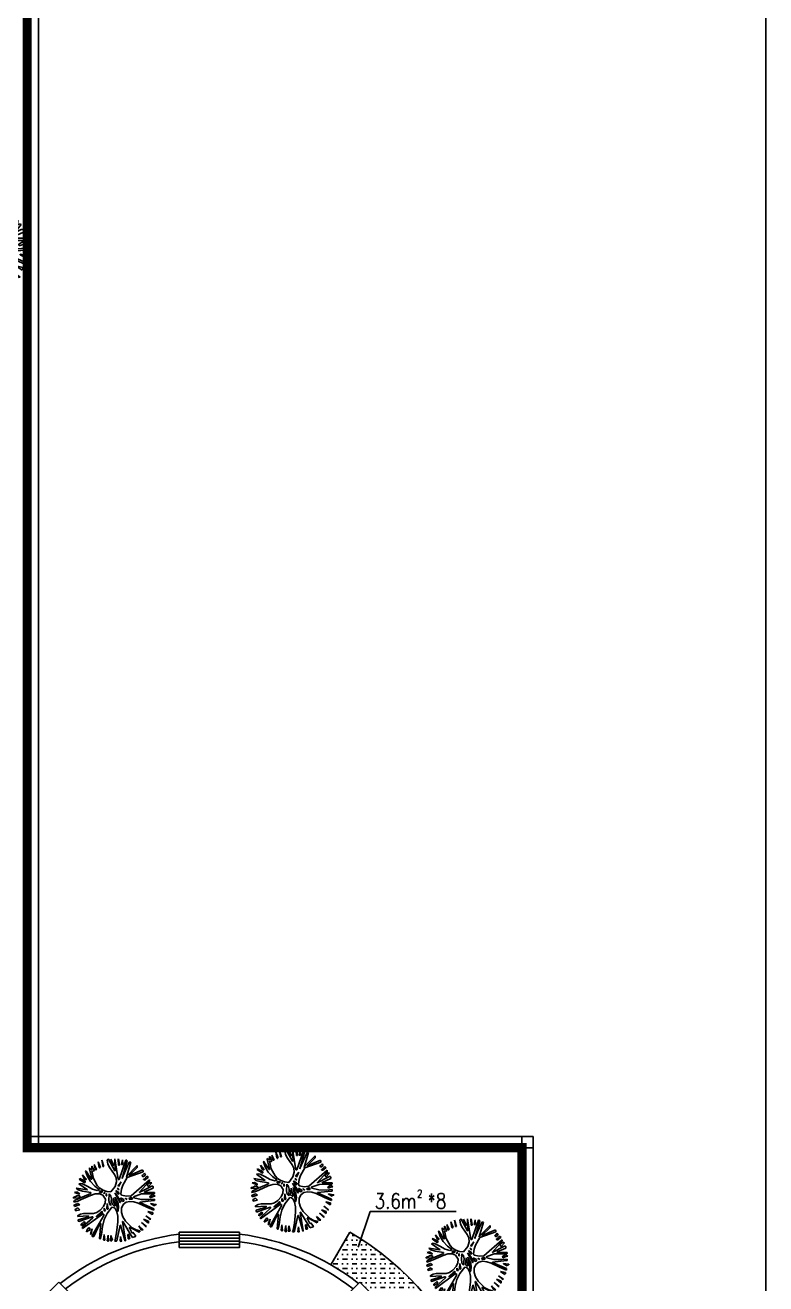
# Model space of a CAD drawing. Extents: x 1035948 to 1665131, y -158296 to 142149.
# Drawn here: x 1512649 to 1536195, y 2320 to 42329 of the extents above; entities that cross this region are included whole.
import ezdxf

# ---------------------------------------------------------------- set-up
doc = ezdxf.new("R2010")
doc.units = 0
doc.header["$LTSCALE"] = 200
doc.header["$MEASUREMENT"] = 0
doc.layers.get('0').update_dxf_attribs({"linetype": 'CONTINUOUS'})
for name, color, linetype in [('CH1', 7, 'CONTINUOUS'), ('LAYER1', 2, 'CONTINUOUS'), ('PUB_TEXT', 7, 'CONTINUOUS'), ('TXT', 3, 'CONTINUOUS'), ('WINDOW', 2, 'CONTINUOUS'), ('WLL1', 7, 'CONTINUOUS'), ('尾', 7, 'CONTINUOUS'), ('青桐', 7, 'CONTINUOUS')]:
    doc.layers.add(name, color=color, linetype=linetype)
doc.styles.add('_HZTXT', font='txt.shx', dxfattribs={"width": 0.8, "bigfont": 'hztxt.shx'})

# ---------------------------------------------------------------- blocks, each defined once
blk = doc.blocks.new('ZW09')
at = {"layer": '青桐', "color": 3, "linetype": 'Continuous'}
for p, q in [((-996, 1620), (-1072, 1872)), ((-1072, 1872), (-943, 1620)), ((-813, 1719), (-866, 2024)), ((-866, 2024), (-737, 1719)), ((-615, 1826), (-661, 2101)), ((-661, 2101), (-562, 1773)), ((-386, 2131), (-356, 2131)), ((-348, 1902), (-386, 2131)), ((-356, 2154), (-310, 2154)), ((-356, 2131), (-356, 2154)), ((-249, 1704), (-348, 1902)), ((-310, 2154), (26, 1544)), ((-104, 1849), (-181, 2154)), ((-181, 2154), (-28, 1849)), ((26, 2177), (201, 1087)), ((48, 1544), (26, 2177)), ((201, 2131), (224, 2177)), ((224, 1902), (201, 2131)), ((224, 2177), (277, 1872)), ((224, 1849), (224, 1902)), ((254, 1087), (605, 2101)), ((277, 1872), (277, 1849)), ((376, 1872), (429, 2131)), ((452, 1872), (376, 1872)), ((681, 2078), (407, 1140)), ((407, 1163), (788, 2002)), ((429, 2131), (452, 1902)), ((452, 1902), (452, 1872)), ((605, 2101), (658, 2101)), ((864, 2002), (635, 1216)), ((658, 2101), (658, 2078)), ((658, 2078), (681, 2078)), ((788, 2002), (864, 2002)), ((-1522, 1521), (-1499, 1544)), ((-1431, 1247), (-1522, 1521)), ((-1499, 1544), (-1499, 1521)), ((-1499, 1521), (-1225, 1110)), ((-1324, 1697), (-1225, 1620)), ((-1324, 1643), (-1324, 1697)), ((-1194, 1140), (-1324, 1643)), ((-1225, 1620), (-1194, 1620)), ((-1194, 1796), (-1194, 1773)), ((-1194, 1643), (-1194, 1796)), ((-1194, 1773), (-1171, 1773)), ((-1194, 1620), (-1194, 1643)), ((-1194, 1544), (-1103, 1133)), ((-1095, 1521), (-1194, 1544)), ((-1171, 1773), (-1072, 1544)), ((-1095, 1544), (-1095, 1521)), ((-1072, 1544), (-1095, 1544)), ((-996, 1598), (-996, 1620)), ((-966, 1598), (-996, 1598)), ((-966, 1620), (-966, 1598)), ((-943, 1620), (-966, 1620)), ((-790, 1719), (-813, 1719)), ((-790, 1697), (-790, 1719)), ((-767, 1697), (-790, 1697)), ((-767, 1719), (-767, 1697)), ((-737, 1719), (-767, 1719)), ((-615, 1773), (-615, 1826)), ((-562, 1773), (-615, 1773)), ((2, 1354), (-249, 1704)), ((-104, 1826), (-104, 1849)), ((-51, 1826), (-104, 1826)), ((-51, 1849), (-51, 1826)), ((-28, 1849), (-51, 1849)), ((26, 1544), (48, 1544)), ((277, 1849), (224, 1849)), ((635, 1239), (1215, 1826)), ((1520, 1491), (681, 1186)), ((1215, 1719), (788, 1293)), ((833, 1316), (1497, 1598)), ((1215, 1826), (1215, 1719)), ((1497, 1598), (1497, 1567)), ((1497, 1567), (1520, 1567)), ((1497, 1316), (1596, 1415)), ((1520, 1567), (1520, 1491)), ((1596, 1415), (1649, 1316)), ((-1858, 1110), (-1834, 1140)), ((-1576, 911), (-1858, 1110)), ((-1834, 1140), (-1552, 988)), ((-1576, 1087), (-1682, 1338)), ((-1682, 1338), (-1476, 1110)), ((-1499, 1087), (-1576, 1087)), ((-1576, 934), (-1576, 911)), ((-1552, 934), (-1576, 934)), ((-1552, 988), (-1552, 934)), ((-1499, 1110), (-1499, 1087)), ((-1476, 1110), (-1499, 1110)), ((-1263, 972), (-1431, 1247)), ((-1042, 728), (-1263, 972)), ((-1225, 1110), (-1194, 1110)), ((-1194, 1110), (-1194, 1140)), ((-1103, 1133), (-904, 774)), ((94, 1171), (2, 1354)), ((33, 721), (109, 965)), ((109, 965), (94, 1171)), ((353, 957), (178, 759)), ((201, 1087), (254, 1087)), ((224, 706), (353, 957)), ((407, 1140), (407, 1163)), ((681, 1186), (445, 789)), ((635, 1216), (635, 1239)), ((788, 1293), (833, 1293)), ((833, 1293), (833, 1316)), ((887, 225), (1855, 1064)), ((1855, 988), (1321, 401)), ((1474, 1262), (1497, 1316)), ((1497, 1262), (1474, 1262)), ((1497, 1239), (1497, 1262)), ((1550, 1239), (1497, 1239)), ((1649, 1316), (1550, 1239)), ((1550, 1110), (1573, 1110)), ((1550, 1087), (1550, 1110)), ((1573, 1087), (1550, 1087)), ((1573, 1110), (1725, 1262)), ((1573, 1064), (1573, 1087)), ((1626, 1064), (1573, 1064)), ((1779, 1186), (1626, 1064)), ((1725, 1262), (1802, 1186)), ((1802, 1186), (1779, 1186)), ((1779, 835), (1901, 934)), ((1855, 1064), (1855, 988)), ((1901, 934), (1977, 911)), ((-2033, 629), (-1423, 530)), ((-1926, 530), (-2033, 629)), ((-1690, 462), (-1926, 530)), ((-1880, 858), (-1804, 881)), ((-1423, 530), (-1880, 858)), ((-1804, 881), (-1697, 858)), ((-1697, 858), (-1438, 728)), ((-1438, 728), (-1164, 576)), ((-1164, 576), (-920, 500)), ((-813, 553), (-1042, 728)), ((-920, 500), (-813, 530)), ((-904, 774), (-767, 629)), ((-813, 530), (-813, 553)), ((-714, 477), (-790, 454)), ((-767, 629), (-600, 523)), ((-638, 454), (-714, 477)), ((-600, 523), (-401, 454)), ((-181, 424), (33, 721)), ((254, 378), (71, 500)), ((71, 500), (201, 302)), ((147, 607), (201, 553)), ((178, 607), (147, 607)), ((178, 759), (224, 728)), ((254, 553), (178, 629)), ((178, 629), (178, 607)), ((201, 553), (254, 553)), ((224, 728), (224, 706)), ((376, 569), (346, 324)), ((445, 789), (376, 569)), ((1321, 401), (1977, 728)), ((2053, 629), (1596, 424)), ((1748, 835), (1779, 835)), ((1748, 759), (1748, 835)), ((1779, 759), (1748, 759)), ((1779, 728), (1779, 759)), ((1824, 728), (1779, 728)), ((1977, 911), (1824, 728)), ((1977, 728), (2030, 728)), ((2030, 728), (2030, 706)), ((2030, 706), (2053, 706)), ((2053, 706), (2053, 629)), ((-2162, 149), (-2140, 149)), ((-2162, 96), (-2162, 149)), ((-1858, 119), (-2162, 96)), ((-2140, 149), (-2010, 195)), ((-2109, 401), (-1987, 424)), ((-1858, 302), (-2109, 401)), ((-2109, -34), (-1728, 149)), ((-2010, 195), (-2010, 225)), ((-2010, 225), (-1834, 225)), ((-1987, 424), (-1834, 324)), ((-1766, 20), (-1979, -72)), ((-1858, 324), (-1858, 302)), ((-1834, 324), (-1858, 324)), ((-1858, 149), (-1858, 119)), ((-1834, 149), (-1858, 149)), ((-1834, 225), (-1834, 149)), ((-1270, 241), (-1766, 20)), ((-1728, 119), (-1705, 149)), ((-1728, 149), (-1728, 119)), ((-1705, 149), (-1248, 347)), ((-1248, 401), (-1690, 462)), ((-1019, 317), (-1270, 241)), ((-1248, 347), (-1248, 401)), ((-790, 332), (-1019, 317)), ((-790, 454), (-790, 401)), ((-790, 401), (-661, 401)), ((-607, 248), (-790, 332)), ((-661, 401), (-615, 454)), ((-615, 454), (-638, 454)), ((-478, 42), (-607, 248)), ((-539, 378), (-562, 347)), ((-562, 347), (-539, 324)), ((-485, 401), (-539, 401)), ((-539, 347), (-485, 401)), ((-539, 401), (-539, 378)), ((-539, 324), (-539, 347)), ((-493, -156), (-478, 42)), ((-409, 225), (-432, 347)), ((-432, 347), (-432, 248)), ((-432, 248), (-432, 225)), ((-432, 225), (-409, 225)), ((-401, 454), (-181, 424)), ((-280, 324), (-295, -19)), ((-188, 210), (-280, 324)), ((-150, 58), (-188, 210)), ((-181, -262), (-150, 58)), ((-51, 119), (-81, -262)), ((48, -308), (-51, 119)), ((208, 149), (26, 378)), ((26, 378), (300, -133)), ((201, -186), (48, 149)), ((48, 149), (178, -590)), ((201, 302), (224, 302)), ((330, -133), (208, 149)), ((224, 302), (254, 378)), ((506, 20), (330, 119)), ((330, 119), (407, -79)), ((346, 324), (376, 248)), ((376, 248), (635, 195)), ((506, -57), (506, 20)), ((681, 20), (582, 96)), ((582, 96), (582, 73)), ((582, 73), (681, 20)), ((635, 195), (887, 225)), ((887, 149), (757, 73)), ((757, 73), (788, 73)), ((788, 73), (788, 42)), ((788, 42), (963, 42)), ((963, 42), (887, 149)), ((1428, 317), (1016, 172)), ((1016, 172), (1039, 119)), ((1039, 119), (1413, 27)), ((1413, 27), (1824, 20)), ((2106, 324), (1428, 317)), ((1596, 424), (1596, 401)), ((1596, 401), (1802, 401)), ((1802, 401), (2106, 401)), ((1824, 20), (2129, 42)), ((1878, 149), (1901, 195)), ((1901, 149), (1878, 149)), ((1901, 195), (2030, 271)), ((2106, 195), (1901, 119)), ((1901, 119), (1901, 149)), ((2030, 271), (2160, 195)), ((2106, 401), (2129, 401)), ((2106, 347), (2106, 324)), ((2129, 347), (2106, 347)), ((2160, 195), (2106, 195)), ((2129, 401), (2129, 347)), ((2129, 42), (2129, -34)), ((-2140, -110), (-2109, -34)), ((-1979, -72), (-2140, -110)), ((-2140, -308), (-2109, -262)), ((-2109, -308), (-2140, -308)), ((-2109, -262), (-1934, -186)), ((-1858, -262), (-2109, -339)), ((-2109, -339), (-2109, -308)), ((-2063, -491), (-1934, -415)), ((-1934, -186), (-1834, -262)), ((-1934, -415), (-1834, -514)), ((-1834, -262), (-1858, -262)), ((-760, -544), (-584, -339)), ((-584, -339), (-493, -156)), ((-463, -568), (-539, -438)), ((-539, -438), (-539, -537)), ((-386, -186), (-409, -461)), ((-409, -461), (-386, -491)), ((-333, -461), (-386, -186)), ((-127, -385), (-379, -712)), ((-356, -461), (-333, -461)), ((-356, -491), (-356, -461)), ((-295, -19), (-264, -202)), ((-264, -202), (-181, -285)), ((-181, -285), (-181, -262)), ((-36, -400), (-127, -385)), ((-81, -262), (-51, -262)), ((-51, -262), (-5, -308)), ((41, -445), (-36, -400)), ((-5, -308), (48, -308)), ((132, -621), (41, -445)), ((224, -369), (201, -186)), ((201, -568), (224, -369)), ((300, -133), (330, -133)), ((467, -240), (376, -438)), ((376, -438), (376, -659)), ((407, -79), (452, -57)), ((452, -57), (506, -57)), ((628, -110), (467, -240)), ((818, -72), (628, -110)), ((1039, -103), (818, -72)), ((1268, -171), (1039, -103)), ((1718, -377), (1268, -171)), ((2084, -34), (1344, -110)), ((1344, -110), (1344, -133)), ((1344, -133), (2084, -461)), ((2084, -537), (1718, -377)), ((1931, -209), (1931, -186)), ((1931, -186), (2183, -232)), ((2129, -308), (1931, -209)), ((2129, -34), (2084, -34)), ((2084, -461), (2084, -537)), ((2183, -262), (2129, -308)), ((2183, -232), (2206, -232)), ((2206, -262), (2183, -262)), ((2206, -232), (2206, -262)), ((-2086, -537), (-2063, -491)), ((-2063, -537), (-2086, -537)), ((-1834, -514), (-2063, -568)), ((-2063, -568), (-2063, -537)), ((-1957, -842), (-1804, -750)), ((-1934, -842), (-1957, -842)), ((-1934, -872), (-1934, -842)), ((-1377, -842), (-1934, -872)), ((-1911, -1048), (-1377, -895)), ((-1171, -895), (-1880, -1147)), ((-1804, -750), (-1644, -712)), ((-638, -743), (-1682, -1505)), ((-1644, -712), (-1293, -720)), ((-1377, -895), (-1377, -842)), ((-1293, -720), (-1111, -712)), ((-1171, -1886), (-562, -819)), ((-1149, -895), (-1171, -895)), ((-1149, -949), (-1149, -895)), ((-1111, -712), (-935, -659)), ((-661, -590), (-966, -872)), ((-966, -872), (-943, -895)), ((-943, -872), (-615, -644)), ((-943, -895), (-943, -872)), ((-935, -659), (-760, -544)), ((-615, -644), (-661, -590)), ((-562, -743), (-638, -743)), ((-562, -819), (-562, -743)), ((-539, -537), (-539, -568)), ((-539, -568), (-463, -568)), ((-379, -712), (-539, -1040)), ((-386, -491), (-356, -491)), ((178, -865), (132, -621)), ((178, -590), (201, -590)), ((185, -1154), (178, -865)), ((201, -590), (201, -568)), ((376, -659), (452, -895)), ((452, -895), (582, -1116)), ((1901, -1048), (1672, -842)), ((1672, -842), (1931, -1025)), ((2007, -766), (1779, -613)), ((1779, -613), (2030, -667)), ((2007, -743), (2007, -766)), ((2030, -743), (2007, -743)), ((2030, -667), (2030, -743)), ((-1911, -1124), (-1911, -1048)), ((-1880, -1124), (-1911, -1124)), ((-1880, -1147), (-1880, -1124)), ((-1758, -1276), (-1606, -1147)), ((-1552, -1223), (-1758, -1353)), ((-1758, -1353), (-1758, -1276)), ((-1682, -1429), (-1149, -949)), ((-1606, -1147), (-1552, -1223)), ((-767, -1253), (-1095, -1939)), ((-790, -2039), (-714, -1253)), ((-714, -1253), (-767, -1253)), ((-539, -1040), (-638, -1398)), ((117, -1741), (185, -1154)), ((300, -1330), (125, -2168)), ((330, -1330), (300, -1330)), ((559, -2138), (330, -1330)), ((429, -1147), (582, -2138)), ((452, -1147), (429, -1147)), ((940, -1963), (452, -1147)), ((582, -1116), (948, -1482)), ((1421, -1581), (1291, -1375)), ((1291, -1375), (1520, -1581)), ((1672, -1429), (1443, -1200)), ((1443, -1200), (1703, -1406)), ((1802, -1223), (1550, -1025)), ((1550, -1025), (1802, -1124)), ((1802, -1124), (1802, -1223)), ((1901, -1025), (1901, -1048)), ((1931, -1025), (1901, -1025)), ((-1682, -1505), (-1682, -1429)), ((-1270, -1558), (-1476, -1680)), ((-1476, -1680), (-1453, -1604)), ((-1453, -1604), (-1347, -1452)), ((-1347, -1452), (-1270, -1558)), ((-1270, -1810), (-1248, -1734)), ((-1225, -1810), (-1270, -1810)), ((-1248, -1734), (-1171, -1528)), ((-1171, -1528), (-1225, -1787)), ((-1225, -1787), (-1225, -1810)), ((-691, -1833), (-737, -2039)), ((-638, -1398), (-691, -1833)), ((-584, -2115), (-539, -1833)), ((-539, -1833), (-508, -2115)), ((48, -2115), (117, -1741)), ((734, -2039), (711, -1833)), ((711, -1833), (757, -1833)), ((757, -1833), (811, -2039)), ((788, -1452), (811, -1505)), ((833, -1452), (788, -1452)), ((811, -1505), (940, -1756)), ((1321, -1711), (833, -1452)), ((940, -1756), (986, -1734)), ((948, -1482), (1154, -1589)), ((986, -1711), (1138, -1909)), ((986, -1734), (986, -1711)), ((1154, -1589), (1344, -1635)), ((1321, -1680), (1321, -1711)), ((1344, -1680), (1321, -1680)), ((1344, -1635), (1344, -1680)), ((1520, -1581), (1421, -1581)), ((1672, -1406), (1672, -1429)), ((1703, -1406), (1672, -1406)), ((-1171, -1939), (-1171, -1886)), ((-1095, -1939), (-1171, -1939)), ((-767, -2039), (-790, -2039)), ((-767, -2062), (-767, -2039)), ((-737, -2062), (-767, -2062)), ((-737, -2039), (-737, -2062)), ((-562, -2115), (-584, -2115)), ((-562, -2138), (-562, -2115)), ((-508, -2138), (-562, -2138)), ((-508, -2115), (-508, -2138)), ((-386, -2168), (-333, -1863)), ((-356, -2168), (-386, -2168)), ((-356, -2191), (-356, -2168)), ((-310, -2191), (-356, -2191)), ((-333, -1863), (-310, -2168)), ((-310, -2168), (-310, -2191)), ((-203, -2168), (-181, -1886)), ((-127, -2168), (-203, -2168)), ((-181, -1886), (-104, -2138)), ((-127, -2138), (-127, -2168)), ((-104, -2138), (-127, -2138)), ((26, -2191), (48, -2115)), ((102, -2191), (26, -2191)), ((125, -2168), (102, -2191)), ((300, -2191), (330, -1939)), ((330, -2191), (300, -2191)), ((330, -1939), (376, -2191)), ((353, -2214), (330, -2191)), ((353, -2191), (353, -2214)), ((376, -2191), (353, -2191)), ((559, -2168), (559, -2138)), ((582, -2168), (559, -2168)), ((582, -2138), (582, -2168)), ((734, -2062), (734, -2039)), ((788, -2062), (734, -2062)), ((788, -2039), (788, -2062)), ((811, -2039), (788, -2039)), ((1115, -1939), (940, -1985)), ((940, -1985), (940, -1963)), ((1115, -1909), (1115, -1939)), ((1138, -1909), (1115, -1909))]:
    blk.add_line(p, q, dxfattribs=at)

msp = doc.modelspace()

# ---------------------------------------------------------------- hatches: boundary and pattern name
at = {"layer": '尾', "ltscale": 20}
h = msp.add_hatch(dxfattribs=at)
h.set_pattern_fill('MUDST', color=3, scale=600, style=0)
h.set_pattern_definition([(0, (1132740.69, -70994.58), (300, 150), [150, -150, 0, -150, 0, -150])])
h.paths.add_polyline_path([(1522969.49456, 3964.06969), (1522369.49456, 2924.83921, -0.0343269868), (1523248.86644, 2333.21179), (1523291.19326, 2375.5386), (1524648.83828, 1017.89358), (1524606.51146, 975.56677, -0.0343269868), (1525198.13888, 96.19489), (1526237.36937, 696.19489, 0.1316524976)])

# ---------------------------------------------------------------- linework, layer by layer
msp.add_line((1522369.49456, 2924.83921, -27056.10778), (1522969.49456, 3964.06969, -27056.10778))
msp.add_lwpolyline([(1262027.16905, 133703.72674), (1536194.78498, 133703.72674), (1536194.78498, -153296.27326), (1262027.16905, -153296.27326)], close=True)
msp.add_arc((1518505.49456, -3767.80511, -27056.10778), 8928, 180, 60)
at = {"layer": 'CH1'}
msp.add_lwpolyline([(1262027.16905, 133703.72674), (1536194.78498, 133703.72674), (1536194.78498, -153296.27326), (1262027.16905, -153296.27326)], close=True, dxfattribs=at)
at = {"layer": 'LAYER1'}
for p, q in [((1512710.09764, 103561.79359, -27056.10778), (1512710.09764, 6878.25454, -27056.10778)), ((1513070.09764, 103561.79359, -27056.10778), (1513070.09764, 6878.25454, -27056.10778)), ((1513070.09764, 72820.60797, -27056.10778), (1513070.09764, 6878.25454, -27056.10778)), ((1512710.09764, 72751.15018, -27056.10778), (1512710.09764, 6878.25454, -27056.10778)), ((1512710.09764, 40378.05919, -27056.10778), (1512710.09764, 6878.25454, -27056.10778)), ((1512710.09764, 40378.05919, -27056.10778), (1512710.09764, 6647.99523, -27056.10778)), ((1512710.09764, 40378.05919, -27056.10778), (1512710.09764, 6878.25454, -27056.10778)), ((1512710.09764, 40378.05919, -27056.10778), (1512710.09764, 6878.25454, -27056.10778)), ((1513070.09764, 40378.05919, -27056.10778), (1513070.09764, 6878.25454, -27056.10778)), ((1513070.09764, 40378.05919, -27056.10778), (1513070.09764, 6647.99523, -27056.10778)), ((1513070.09764, 40378.05919, -27056.10778), (1513070.09764, 6878.25454, -27056.10778)), ((1513070.09764, 40378.05919, -27056.10778), (1513070.09764, 6878.25454, -27056.10778)), ((1528442.90889, 7007.99523, -27056.10778), (1528442.90889, -13857.74546, -27056.10778)), ((1528442.90889, 7007.99523, -27056.10778), (1528442.90889, -13857.74546, -27056.10778)), ((1528442.90889, 7007.99523, -27056.10778), (1528442.90889, -13857.74546, -27056.10778)), ((1528442.90889, 7007.99523, -27056.10778), (1528442.90889, -152235.67917, -27056.10778)), ((1528802.90889, 7007.99523, -27056.10778), (1528802.90889, -13857.74546, -27056.10778)), ((1528802.90889, 7007.99523, -27056.10778), (1528802.90889, -13857.74546, -27056.10778)), ((1528802.90889, 7007.99523, -27056.10778), (1528802.90889, -13857.74546, -27056.10778)), ((1528802.90889, 7007.99523, -27056.10778), (1528802.90889, -152235.67917, -27056.10778))]:
    msp.add_line(p, q, dxfattribs=at)
at = {"layer": 'PUB_TEXT'}
for p, q in [((1523233.36213, 3488.79125), (1523620.34115, 4616.00849)), ((1523620.34115, 4616.00849), (1526347.69847, 4616.00849))]:
    msp.add_line(p, q, dxfattribs=at)
at = {"layer": 'TXT', "ltscale": 20, "const_width": 288, "elevation": -27056.10778}
msp.add_lwpolyline([(1512710.09764, 103561.79359), (1512710.09764, 6647.99523), (1528442.90889, 6647.99523), (1528442.90889, -130473.89817), (1434938.01256, -130473.89817)], dxfattribs=at)
at = {"layer": 'WINDOW'}
for p, q in [((1512710.09764, 7007.99523, -27056.10778), (1528802.90889, 7007.99523, -27056.10778)), ((1512710.09764, 6647.99523, -27056.10778), (1528802.90889, 6647.99523, -27056.10778))]:
    msp.add_line(p, q, dxfattribs=at)
at = {"layer": 'WLL1'}
for p, q in [((1519465.49456, 3864.19489, -27056.10778), (1517545.49456, 3864.19489, -27056.10778)), ((1519465.49456, 3768.19489, -27056.10778), (1517545.49456, 3768.19489, -27056.10778)), ((1519465.49456, 3672.19489, -27056.10778), (1517545.49456, 3672.19489, -27056.10778)), ((1519465.49456, 3576.19489, -27056.10778), (1517545.49456, 3576.19489, -27056.10778))]:
    msp.add_line(p, q, dxfattribs=at)
at = {"layer": 'WLL1', "elevation": -27056.10778}
for points in [[(1519465.49456, 3960.19489), (1517545.49456, 3960.19489), (1517545.49456, 3480.19489), (1519465.49456, 3480.19489)], [(1513719.79587, 2375.5386), (1512362.15085, 1017.89358), (1512701.5621, 678.48233), (1514059.20712, 2036.12735)], [(1523291.19326, 2375.5386), (1524648.83828, 1017.89358), (1524309.42702, 678.48233), (1522951.782, 2036.12735)]]:
    msp.add_lwpolyline(points, close=True, dxfattribs=at)
at = {"layer": 'WLL1'}
for radius, start, end in [(7728, 97.135922025, 127.86407797), (7488, 97.365885831, 127.634114176), (7728, 52.13592203, 82.864077975), (7488, 52.365885824, 82.634114169)]:
    msp.add_arc((1518505.49456, -3767.80511, -27056.10778), radius, start, end, dxfattribs=at)

# ---------------------------------------------------------------- block references
at = {"layer": '青桐', "ltscale": 20}
for p, xscale, yscale, zscale in [((1510816.5168, 35207.29208), 0.8640000000596046, 0.864000000001397, 0.864), ((1521135.45943, 5290.81616), 0.6000000000931323, 0.5999999999985448, 0.6), ((1515484.87811, 4985.81213), 0.6000000000931323, 0.5999999999985448, 0.6), ((1526697.3606, 3079.57571), 0.6000000000931323, 0.5999999999985448, 0.6)]:
    msp.add_blockref('ZW09', p, dxfattribs=dict(at, xscale=xscale, yscale=yscale, zscale=zscale))

# ---------------------------------------------------------------- texts
at = {"layer": 'PUB_TEXT', "style": '_HZTXT', "width": 0.8}
for s, height, p in [('2', 243, (1525108.93986, 5069.24168)), ('3.6m *8', 486, (1523757.93631, 4710.12567))]:
    msp.add_text(s, height=height, dxfattribs=at).set_placement(p)

doc.saveas('drawing.dxf')
